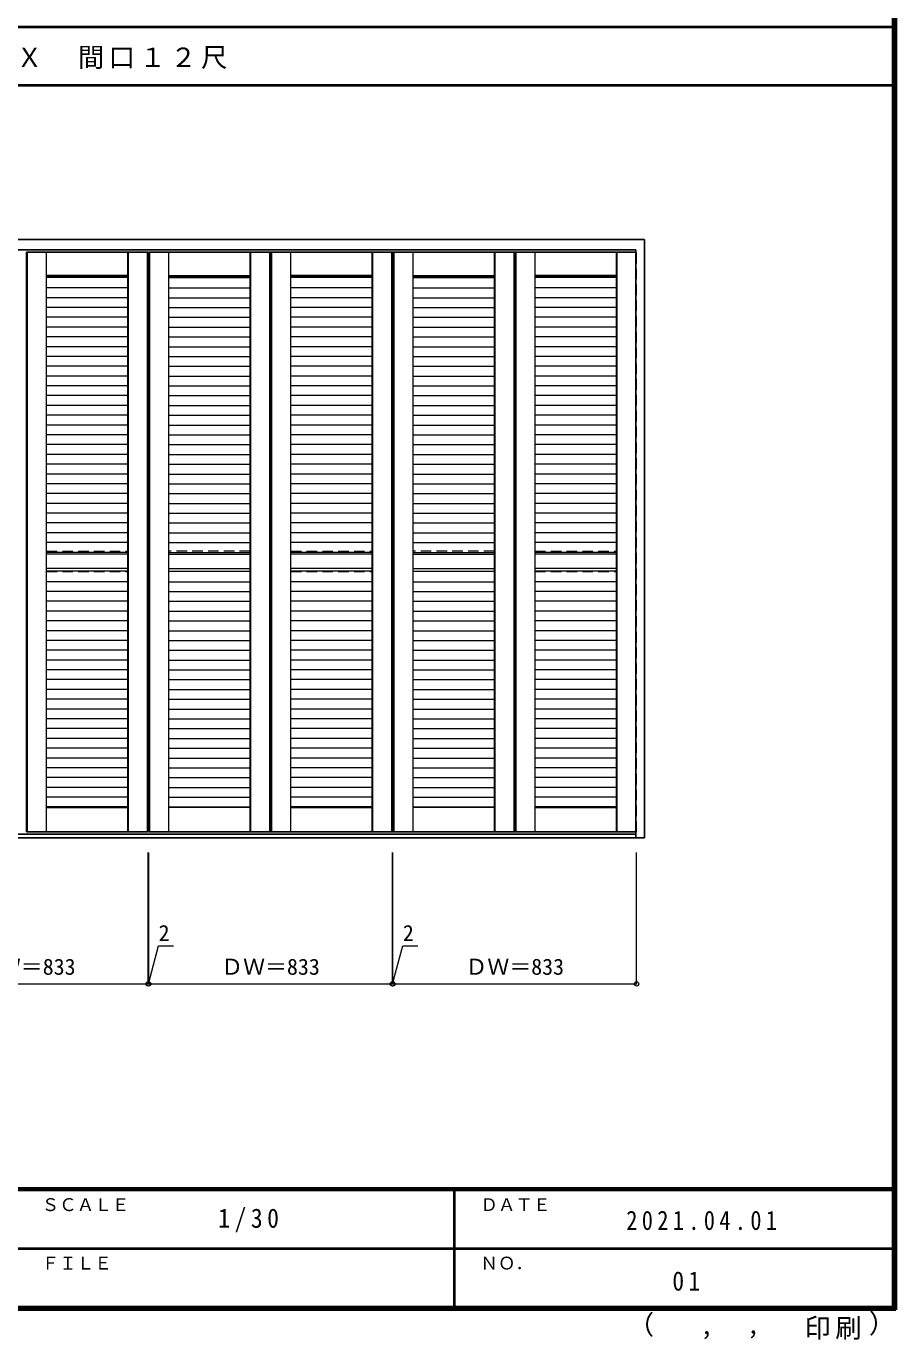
# Model space of a CAD drawing. Units: millimetres, scale not verified. Extents: x -6000 to 5700, y -4307 to 4175.
# Drawn here: x 2728 to 5700, y -4307 to 186 of the extents above; entities that cross this region are included whole.
import ezdxf
from ezdxf.enums import TextEntityAlignment as Align

# ---------------------------------------------------------------- set-up
doc = ezdxf.new("R2010")
doc.units = ezdxf.units.MM
doc.header["$LTSCALE"] = 30
doc.header["$PDMODE"] = 32
doc.header["$PDSIZE"] = 15
doc.linetypes.add('DASHED1', pattern=[1.8, 1.2, -0.6])
for name, color, linetype, lineweight in [('0-2_扉', 3, 'Continuous', 25), ('0-3_仕上げ', 7, 'Continuous', 18), ('0-4_枠', 3, 'Continuous', 25), ('0-B_寸法', 7, 'Continuous', 9), ('0-C_ハッチ', 7, 'Continuous', 18), ('F-1_枠', 6, 'Continuous', 40)]:
    doc.layers.add(name, color=color, linetype=linetype, lineweight=lineweight)
doc.layers.add('0-A_文字', color=7, linetype='Continuous')
doc.layers.add('F-A_文字', color=7, linetype='Continuous')
doc.styles.add('ＭＳ ゴシック', font='')
doc.styles.get('ＭＳ ゴシック').set_extended_font_data('MS Gothic')

msp = doc.modelspace()

# ---------------------------------------------------------------- linework, layer by layer
at = {"layer": '0-2_扉'}
for p, q in [((2728, -586.5), (3144, -586.5)), ((2728, -586.5), (2728, -2569.5)), ((3144, -586.5), (3144, -2569.5)), ((3146, -586.5), (3146, -2569.5)), ((3146, -586.5), (3562, -586.5)), ((3562, -586.5), (3562, -2569.5)), ((3563, -586.5), (3979, -586.5)), ((3563, -586.5), (3563, -2569.5)), ((3979, -586.5), (3979, -2569.5)), ((3981, -586.5), (4397, -586.5)), ((3981, -586.5), (3981, -2569.5)), ((4397, -586.5), (4397, -2569.5)), ((4398, -586.5), (4398, -2569.5)), ((4398, -586.5), (4811.5, -586.5)), ((2728, -2569.5), (3144, -2569.5)), ((3146, -2569.5), (3562, -2569.5)), ((3563, -2569.5), (3979, -2569.5)), ((3981, -2569.5), (4397, -2569.5)), ((4398, -2569.5), (4811.5, -2569.5))]:
    msp.add_line(p, q, dxfattribs=at)
at = {"layer": '0-2_扉', "color": 4, "linetype": 'DASHED1', "lineweight": 9}
for p, q in [((4811.5, -586.5), (4814, -586.5)), ((4814, -2569.5), (4814, -586.5)), ((4811.5, -2569.5), (4814, -2569.5))]:
    msp.add_line(p, q, dxfattribs=at)
at = {"layer": '0-3_仕上げ'}
for p, q in [((2731, -586.5), (2731, -2569.5)), ((2796, -586.5), (2796, -2569.5)), ((2797, -2569.5), (2797, -586.5)), ((3075, -2569.5), (3075, -586.5)), ((3076, -586.5), (3076, -2569.5)), ((3141, -586.5), (3141, -2569.5)), ((3149, -586.5), (3149, -2569.5)), ((3214, -586.5), (3214, -2569.5)), ((3215, -2569.5), (3215, -586.5)), ((3493, -2569.5), (3493, -586.5)), ((3494, -586.5), (3494, -2569.5)), ((3559, -586.5), (3559, -2569.5)), ((3566, -586.5), (3566, -2569.5)), ((3631, -586.5), (3631, -2569.5)), ((3632, -2569.5), (3632, -586.5)), ((3910, -2569.5), (3910, -586.5)), ((3911, -586.5), (3911, -2569.5)), ((3976, -586.5), (3976, -2569.5)), ((3984, -586.5), (3984, -2569.5)), ((4049, -586.5), (4049, -2569.5)), ((4050, -2569.5), (4050, -586.5)), ((4328, -2569.5), (4328, -586.5)), ((4329, -586.5), (4329, -2569.5)), ((4394, -586.5), (4394, -2569.5)), ((4401, -586.5), (4401, -2569.5)), ((4466, -586.5), (4466, -2569.5)), ((4467, -2569.5), (4467, -586.5)), ((4745, -2569.5), (4745, -586.5)), ((4746, -586.5), (4746, -2569.5)), ((3075, -666.5), (2797, -666.5)), ((2797, -669.5), (3075, -669.5)), ((3215, -666.5), (3493, -666.5)), ((3493, -669.5), (3215, -669.5)), ((3910, -666.5), (3632, -666.5)), ((3632, -669.5), (3910, -669.5)), ((4050, -666.5), (4328, -666.5)), ((4328, -669.5), (4050, -669.5)), ((4745, -666.5), (4467, -666.5)), ((4467, -669.5), (4745, -669.5)), ((3075, -1619.5), (2797, -1619.5)), ((3215, -1619.5), (3493, -1619.5)), ((3910, -1619.5), (3632, -1619.5)), ((4050, -1619.5), (4328, -1619.5)), ((4745, -1619.5), (4467, -1619.5)), ((3075, -1668.91), (2797, -1668.91)), ((3215, -1668.91), (3493, -1668.91)), ((3910, -1668.91), (3632, -1668.91)), ((4050, -1668.91), (4328, -1668.91)), ((4745, -1668.91), (4467, -1668.91)), ((2797, -2486.5), (3075, -2486.5)), ((3493, -2486.5), (3215, -2486.5)), ((3632, -2486.5), (3910, -2486.5)), ((4328, -2486.5), (4050, -2486.5)), ((4467, -2486.5), (4745, -2486.5))]:
    msp.add_line(p, q, dxfattribs=at)
at = {"layer": '0-3_仕上げ', "linetype": 'DASHED1'}
for p, q in [((4811, -586.5), (4811, -2569.5)), ((2797, -1609.5), (3075, -1609.5)), ((3493, -1609.5), (3215, -1609.5)), ((3632, -1609.5), (3910, -1609.5)), ((4328, -1609.5), (4050, -1609.5)), ((4467, -1609.5), (4745, -1609.5)), ((2797, -1679.5), (3075, -1679.5)), ((3493, -1679.5), (3215, -1679.5)), ((3632, -1679.5), (3910, -1679.5)), ((4328, -1679.5), (4050, -1679.5)), ((4467, -1679.5), (4745, -1679.5))]:
    msp.add_line(p, q, dxfattribs=at)
at = {"layer": '0-4_枠'}
for p, q in [((1448.5, -543), (4841.5, -543)), ((1478.5, -579), (4811.5, -579)), ((4811.5, -2590), (4811.5, -579)), ((4841.5, -2590), (4841.5, -543)), ((1448.5, -2590), (4841.5, -2590)), ((1478.5, -2578), (4811.5, -2578))]:
    msp.add_line(p, q, dxfattribs=at)
at = {"layer": '0-B_寸法', "color": 4}
for points in [[(2311, -3090), (3144, -3090), (3144, -2640)], [(3144, -3090), (3146, -3090), (3146, -2640)], [(3146, -3090), (3979, -3090), (3979, -2640)], [(3979, -3090), (3981, -3090), (3981, -2640)], [(3981, -3090), (4814, -3090), (4814, -2640)], [(3145, -3090), (3179.95, -2959.57), (3230.73, -2959.57)], [(3980, -3090), (4014.95, -2959.57), (4065.73, -2959.57)]]:
    msp.add_lwpolyline(points, dxfattribs=at)
at = {"layer": '0-B_寸法'}
for p in [(3144, -3090), (3146, -3090), (3979, -3090), (3981, -3090), (4814, -3090)]:
    msp.add_point(p, dxfattribs=at)
at = {"layer": '0-C_ハッチ'}
for p, q in [((3075, -672.97), (2797, -672.97)), ((3215, -672.97), (3493, -672.97)), ((3910, -672.97), (3632, -672.97)), ((4050, -672.97), (4328, -672.97)), ((4745, -672.97), (4467, -672.97)), ((3075, -709.04), (2797, -709.04)), ((3215, -709.04), (3493, -709.04)), ((3910, -709.04), (3632, -709.04)), ((4050, -709.04), (4328, -709.04)), ((4745, -709.04), (4467, -709.04)), ((3075, -742.54), (2797, -742.54)), ((3215, -742.54), (3493, -742.54)), ((3910, -742.54), (3632, -742.54)), ((4050, -742.54), (4328, -742.54)), ((4745, -742.54), (4467, -742.54)), ((3075, -776.04), (2797, -776.04)), ((3215, -776.04), (3493, -776.04)), ((3910, -776.04), (3632, -776.04)), ((4050, -776.04), (4328, -776.04)), ((4745, -776.04), (4467, -776.04)), ((3075, -809.54), (2797, -809.54)), ((3075, -843.04), (2797, -843.04)), ((3215, -809.54), (3493, -809.54)), ((3215, -843.04), (3493, -843.04)), ((3910, -809.54), (3632, -809.54)), ((3910, -843.04), (3632, -843.04)), ((4050, -809.54), (4328, -809.54)), ((4050, -843.04), (4328, -843.04)), ((4745, -809.54), (4467, -809.54)), ((4745, -843.04), (4467, -843.04)), ((3075, -876.54), (2797, -876.54)), ((3215, -876.54), (3493, -876.54)), ((3910, -876.54), (3632, -876.54)), ((4050, -876.54), (4328, -876.54)), ((4745, -876.54), (4467, -876.54)), ((3075, -910.04), (2797, -910.04)), ((3215, -910.04), (3493, -910.04)), ((3910, -910.04), (3632, -910.04)), ((4050, -910.04), (4328, -910.04)), ((4745, -910.04), (4467, -910.04)), ((3075, -943.54), (2797, -943.54)), ((3075, -977.04), (2797, -977.04)), ((3215, -943.54), (3493, -943.54)), ((3215, -977.04), (3493, -977.04)), ((3910, -943.54), (3632, -943.54)), ((3910, -977.04), (3632, -977.04)), ((4050, -943.54), (4328, -943.54)), ((4050, -977.04), (4328, -977.04)), ((4745, -943.54), (4467, -943.54)), ((4745, -977.04), (4467, -977.04)), ((3075, -1010.54), (2797, -1010.54)), ((3215, -1010.54), (3493, -1010.54)), ((3910, -1010.54), (3632, -1010.54)), ((4050, -1010.54), (4328, -1010.54)), ((4745, -1010.54), (4467, -1010.54)), ((3075, -1044.04), (2797, -1044.04)), ((3075, -1077.54), (2797, -1077.54)), ((3215, -1044.04), (3493, -1044.04)), ((3215, -1077.54), (3493, -1077.54)), ((3910, -1044.04), (3632, -1044.04)), ((3910, -1077.54), (3632, -1077.54)), ((4050, -1044.04), (4328, -1044.04)), ((4050, -1077.54), (4328, -1077.54)), ((4745, -1044.04), (4467, -1044.04)), ((4745, -1077.54), (4467, -1077.54)), ((3075, -1111.04), (2797, -1111.04)), ((3215, -1111.04), (3493, -1111.04)), ((3910, -1111.04), (3632, -1111.04)), ((4050, -1111.04), (4328, -1111.04)), ((4745, -1111.04), (4467, -1111.04)), ((3075, -1144.54), (2797, -1144.54)), ((3215, -1144.54), (3493, -1144.54)), ((3910, -1144.54), (3632, -1144.54)), ((4050, -1144.54), (4328, -1144.54)), ((4745, -1144.54), (4467, -1144.54)), ((3075, -1178.04), (2797, -1178.04)), ((3075, -1211.54), (2797, -1211.54)), ((3215, -1178.04), (3493, -1178.04)), ((3215, -1211.54), (3493, -1211.54)), ((3910, -1178.04), (3632, -1178.04)), ((3910, -1211.54), (3632, -1211.54)), ((4050, -1178.04), (4328, -1178.04)), ((4050, -1211.54), (4328, -1211.54)), ((4745, -1178.04), (4467, -1178.04)), ((4745, -1211.54), (4467, -1211.54)), ((3075, -1245.04), (2797, -1245.04)), ((3215, -1245.04), (3493, -1245.04)), ((3910, -1245.04), (3632, -1245.04)), ((4050, -1245.04), (4328, -1245.04)), ((4745, -1245.04), (4467, -1245.04)), ((3075, -1278.54), (2797, -1278.54)), ((3215, -1278.54), (3493, -1278.54)), ((3910, -1278.54), (3632, -1278.54)), ((4050, -1278.54), (4328, -1278.54)), ((4745, -1278.54), (4467, -1278.54)), ((3075, -1312.04), (2797, -1312.04)), ((3075, -1345.54), (2797, -1345.54)), ((3215, -1312.04), (3493, -1312.04)), ((3215, -1345.54), (3493, -1345.54)), ((3910, -1312.04), (3632, -1312.04)), ((3910, -1345.54), (3632, -1345.54)), ((4050, -1312.04), (4328, -1312.04)), ((4050, -1345.54), (4328, -1345.54)), ((4745, -1312.04), (4467, -1312.04)), ((4745, -1345.54), (4467, -1345.54)), ((3075, -1379.04), (2797, -1379.04)), ((3215, -1379.04), (3493, -1379.04)), ((3910, -1379.04), (3632, -1379.04)), ((4050, -1379.04), (4328, -1379.04)), ((4745, -1379.04), (4467, -1379.04)), ((3075, -1412.54), (2797, -1412.54)), ((3215, -1412.54), (3493, -1412.54)), ((3910, -1412.54), (3632, -1412.54)), ((4050, -1412.54), (4328, -1412.54)), ((4745, -1412.54), (4467, -1412.54)), ((3075, -1446.04), (2797, -1446.04)), ((3075, -1479.54), (2797, -1479.54)), ((3215, -1446.04), (3493, -1446.04)), ((3215, -1479.54), (3493, -1479.54)), ((3910, -1446.04), (3632, -1446.04)), ((3910, -1479.54), (3632, -1479.54)), ((4050, -1446.04), (4328, -1446.04)), ((4050, -1479.54), (4328, -1479.54)), ((4745, -1446.04), (4467, -1446.04)), ((4745, -1479.54), (4467, -1479.54)), ((3075, -1513.04), (2797, -1513.04)), ((3215, -1513.04), (3493, -1513.04)), ((3910, -1513.04), (3632, -1513.04)), ((4050, -1513.04), (4328, -1513.04)), ((4745, -1513.04), (4467, -1513.04)), ((3075, -1546.54), (2797, -1546.54)), ((3215, -1546.54), (3493, -1546.54)), ((3910, -1546.54), (3632, -1546.54)), ((4050, -1546.54), (4328, -1546.54)), ((4745, -1546.54), (4467, -1546.54)), ((3075, -1580.04), (2797, -1580.04)), ((3075, -1613.54), (2797, -1613.54)), ((3215, -1580.04), (3493, -1580.04)), ((3215, -1613.54), (3493, -1613.54)), ((3910, -1580.04), (3632, -1580.04)), ((3910, -1613.54), (3632, -1613.54)), ((4050, -1580.04), (4328, -1580.04)), ((4050, -1613.54), (4328, -1613.54)), ((4745, -1580.04), (4467, -1580.04)), ((4745, -1613.54), (4467, -1613.54)), ((3075, -1677.97), (2797, -1677.97)), ((3215, -1677.97), (3493, -1677.97)), ((3910, -1677.97), (3632, -1677.97)), ((4050, -1677.97), (4328, -1677.97)), ((4745, -1677.97), (4467, -1677.97)), ((3075, -1714.04), (2797, -1714.04)), ((3075, -1747.54), (2797, -1747.54)), ((3215, -1714.04), (3493, -1714.04)), ((3215, -1747.54), (3493, -1747.54)), ((3910, -1714.04), (3632, -1714.04)), ((3910, -1747.54), (3632, -1747.54)), ((4050, -1714.04), (4328, -1714.04)), ((4050, -1747.54), (4328, -1747.54)), ((4745, -1714.04), (4467, -1714.04)), ((4745, -1747.54), (4467, -1747.54)), ((3075, -1781.04), (2797, -1781.04)), ((3215, -1781.04), (3493, -1781.04)), ((3910, -1781.04), (3632, -1781.04)), ((4050, -1781.04), (4328, -1781.04)), ((4745, -1781.04), (4467, -1781.04)), ((3075, -1814.54), (2797, -1814.54)), ((3215, -1814.54), (3493, -1814.54)), ((3910, -1814.54), (3632, -1814.54)), ((4050, -1814.54), (4328, -1814.54)), ((4745, -1814.54), (4467, -1814.54)), ((3075, -1848.04), (2797, -1848.04)), ((3075, -1881.54), (2797, -1881.54)), ((3215, -1848.04), (3493, -1848.04)), ((3215, -1881.54), (3493, -1881.54)), ((3910, -1848.04), (3632, -1848.04)), ((3910, -1881.54), (3632, -1881.54)), ((4050, -1848.04), (4328, -1848.04)), ((4050, -1881.54), (4328, -1881.54)), ((4745, -1848.04), (4467, -1848.04)), ((4745, -1881.54), (4467, -1881.54)), ((3075, -1915.04), (2797, -1915.04)), ((3215, -1915.04), (3493, -1915.04)), ((3910, -1915.04), (3632, -1915.04)), ((4050, -1915.04), (4328, -1915.04)), ((4745, -1915.04), (4467, -1915.04)), ((3075, -1948.54), (2797, -1948.54)), ((3215, -1948.54), (3493, -1948.54)), ((3910, -1948.54), (3632, -1948.54)), ((4050, -1948.54), (4328, -1948.54)), ((4745, -1948.54), (4467, -1948.54)), ((3075, -1982.04), (2797, -1982.04)), ((3075, -2015.54), (2797, -2015.54)), ((3215, -1982.04), (3493, -1982.04)), ((3215, -2015.54), (3493, -2015.54)), ((3910, -1982.04), (3632, -1982.04)), ((3910, -2015.54), (3632, -2015.54)), ((4050, -1982.04), (4328, -1982.04)), ((4050, -2015.54), (4328, -2015.54)), ((4745, -1982.04), (4467, -1982.04)), ((4745, -2015.54), (4467, -2015.54)), ((3075, -2049.04), (2797, -2049.04)), ((3215, -2049.04), (3493, -2049.04)), ((3910, -2049.04), (3632, -2049.04)), ((4050, -2049.04), (4328, -2049.04)), ((4745, -2049.04), (4467, -2049.04)), ((3075, -2082.54), (2797, -2082.54)), ((3215, -2082.54), (3493, -2082.54)), ((3910, -2082.54), (3632, -2082.54)), ((4050, -2082.54), (4328, -2082.54)), ((4745, -2082.54), (4467, -2082.54)), ((3075, -2116.04), (2797, -2116.04)), ((3075, -2149.54), (2797, -2149.54)), ((3215, -2116.04), (3493, -2116.04)), ((3215, -2149.54), (3493, -2149.54)), ((3910, -2116.04), (3632, -2116.04)), ((3910, -2149.54), (3632, -2149.54)), ((4050, -2116.04), (4328, -2116.04)), ((4050, -2149.54), (4328, -2149.54)), ((4745, -2116.04), (4467, -2116.04)), ((4745, -2149.54), (4467, -2149.54)), ((3075, -2183.04), (2797, -2183.04)), ((3215, -2183.04), (3493, -2183.04)), ((3910, -2183.04), (3632, -2183.04)), ((4050, -2183.04), (4328, -2183.04)), ((4745, -2183.04), (4467, -2183.04)), ((3075, -2216.54), (2797, -2216.54)), ((3215, -2216.54), (3493, -2216.54)), ((3910, -2216.54), (3632, -2216.54)), ((4050, -2216.54), (4328, -2216.54)), ((4745, -2216.54), (4467, -2216.54)), ((3075, -2250.04), (2797, -2250.04)), ((3075, -2283.54), (2797, -2283.54)), ((3215, -2250.04), (3493, -2250.04)), ((3215, -2283.54), (3493, -2283.54)), ((3910, -2250.04), (3632, -2250.04)), ((3910, -2283.54), (3632, -2283.54)), ((4050, -2250.04), (4328, -2250.04)), ((4050, -2283.54), (4328, -2283.54)), ((4745, -2250.04), (4467, -2250.04)), ((4745, -2283.54), (4467, -2283.54)), ((3075, -2317.04), (2797, -2317.04)), ((3215, -2317.04), (3493, -2317.04)), ((3910, -2317.04), (3632, -2317.04)), ((4050, -2317.04), (4328, -2317.04)), ((4745, -2317.04), (4467, -2317.04)), ((3075, -2350.54), (2797, -2350.54)), ((3215, -2350.54), (3493, -2350.54)), ((3910, -2350.54), (3632, -2350.54)), ((4050, -2350.54), (4328, -2350.54)), ((4745, -2350.54), (4467, -2350.54)), ((3075, -2384.04), (2797, -2384.04)), ((3075, -2417.54), (2797, -2417.54)), ((3215, -2384.04), (3493, -2384.04)), ((3215, -2417.54), (3493, -2417.54)), ((3910, -2384.04), (3632, -2384.04)), ((3910, -2417.54), (3632, -2417.54)), ((4050, -2384.04), (4328, -2384.04)), ((4050, -2417.54), (4328, -2417.54)), ((4745, -2384.04), (4467, -2384.04)), ((4745, -2417.54), (4467, -2417.54)), ((3075, -2451.04), (2797, -2451.04)), ((3215, -2451.04), (3493, -2451.04)), ((3910, -2451.04), (3632, -2451.04)), ((4050, -2451.04), (4328, -2451.04)), ((4745, -2451.04), (4467, -2451.04)), ((3075, -2484.54), (2797, -2484.54)), ((3215, -2484.54), (3493, -2484.54)), ((3910, -2484.54), (3632, -2484.54)), ((4050, -2484.54), (4328, -2484.54)), ((4745, -2484.54), (4467, -2484.54))]:
    msp.add_line(p, q, dxfattribs=at)
at = {"layer": 'F-1_枠'}
for p, q in [((5690, 4175), (5690, -4205)), ((5695, 4175), (5695, -4205)), ((5700, 4175), (5700, -4205)), ((-6000, 184.5), (5700, 184.5)), ((-6000, -15.5), (5700, -15.5)), ((5700, -3790), (-6000, -3790)), ((5700, -3795), (-6000, -3795)), ((4190, -3795), (4190, -4195)), ((-150, -3995), (5690, -3995.01)), ((5700, -4195), (-6000, -4195)), ((5700, -4200), (-6000, -4200)), ((5700, -4205), (-6000, -4205))]:
    msp.add_line(p, q, dxfattribs=at)

# ---------------------------------------------------------------- texts
at = {"layer": '0-A_文字', "insert": (2377.5, 39.5), "char_height": 65.98, "attachment_point": 7, "style": 'ＭＳ ゴシック'}
msp.add_mtext('\\T1.17;Ｎ－ＬＸ\u3000間口１２尺', dxfattribs=at)
at = {"layer": '0-B_寸法', "style": 'ＭＳ ゴシック'}
for s, p in [('2', (3179.95, -2959.57)), ('2', (4014.95, -2959.57)), ('ＤＷ＝833', (2558.75, -3075)), ('ＤＷ＝833', (3393.75, -3075)), ('ＤＷ＝833', (4228.75, -3075))]:
    msp.add_text(s, height=54.99, dxfattribs=at).set_placement(p, align=Align.BOTTOM_LEFT)
at = {"layer": 'F-A_文字', "style": 'ＭＳ ゴシック'}
for s, height, p in [('ＳＣＡＬＥ', 43.99, (2780, -3880)), ('ＤＡＴＥ', 43.99, (4280, -3880)), ('ＦＩＬＥ', 43.99, (2780, -4080)), ('ＮＯ．', 43.99, (4280, -4080)), ('（', 65.98, (4784.03, -4308.31)), ('）', 65.98, (5608.4, -4304.13)), (',', 65.98, (5031.28, -4308.31)), (',', 65.98, (5190.2, -4305.53))]:
    msp.add_text(s, height=height, dxfattribs=at).set_placement(p, align=Align.BOTTOM_LEFT)
at = {"layer": 'F-A_文字', "char_height": 65.98, "attachment_point": 7, "style": 'ＭＳ ゴシック'}
for s, insert in [('\\T1.38;\\W0.9;1/30', (3383.75, -3940)), ('\\T1.39;\\W0.85;2021.04.01', (4778.75, -3932.5)), ('\\T1.36;\\W0.9;01', (4936.25, -4140)), ('\\T1.17;印刷', (5388.15, -4306.92))]:
    msp.add_mtext(s, dxfattribs=dict(at, insert=insert))

doc.saveas('drawing.dxf')
